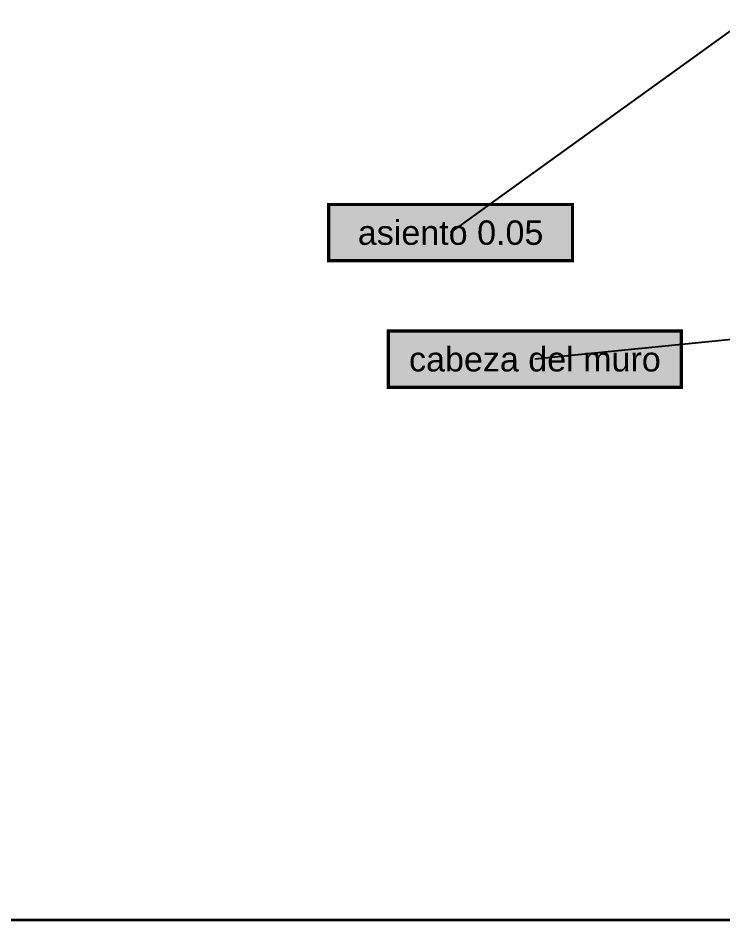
# Model space of a CAD drawing. Header units: metres. Extents: x 349122 to 349453, y 9281252 to 9281971.
# Drawn here: x 349263.466 to 349264.218, y 9281652.95 to 9281653.912 of the extents above; entities that cross this region are included whole.
import ezdxf
from ezdxf.enums import TextEntityAlignment as Align

# ---------------------------------------------------------------- set-up
doc = ezdxf.new("R2010")
doc.units = ezdxf.units.M
doc.header["$LTSCALE"] = 0.25
doc.layers.add('LLAMADAS-NUM', color=30, linetype='CONTINUOUS', lineweight=25, true_color=0xc05014)
doc.layers.add('PANEL', color=5, linetype='CONTINUOUS', lineweight=35, true_color=0x1f4e79)
doc.styles.get("Standard").update_dxf_attribs({"font": 'arial.ttf'})

msp = doc.modelspace()

# ---------------------------------------------------------------- linework, layer by layer
at = {"layer": 'LLAMADAS-NUM'}
for p, q in [((349264.28752, 9281653.943), (349263.92752, 9281653.683)), ((349264.41742, 9281653.588), (349264.01742, 9281653.548))]:
    msp.add_line(p, q, dxfattribs=at)
at = {"layer": 'LLAMADAS-NUM', "const_width": 0.0035}
for points in [[(349263.79752, 9281653.653), (349264.05752, 9281653.653), (349264.05752, 9281653.713), (349263.79752, 9281653.713)], [(349263.86117, 9281653.518), (349264.17367, 9281653.518), (349264.17367, 9281653.578), (349263.86117, 9281653.578)]]:
    msp.add_lwpolyline(points, close=True, dxfattribs=at)
at = {"layer": 'LLAMADAS-NUM', "true_color": 0xffffff}
for points in [[(349263.79752, 9281653.653), (349264.05752, 9281653.653), (349263.79752, 9281653.713), (349264.05752, 9281653.713)], [(349263.86117, 9281653.518), (349264.17367, 9281653.518), (349263.86117, 9281653.578), (349264.17367, 9281653.578)]]:
    msp.add_solid(points, dxfattribs=at)
at = {"layer": 'PANEL'}
msp.add_lwpolyline([(349262.27, 9281652.95), (349266.26, 9281652.95), (349266.26, 9281655.16), (349262.27, 9281655.16)], close=True, dxfattribs=at)

# ---------------------------------------------------------------- texts
at = {"layer": 'LLAMADAS-NUM'}
for s, p in [('asiento 0.05', (349263.92752, 9281653.683)), ('cabeza del muro', (349264.01742, 9281653.548))]:
    msp.add_text(s, height=0.026, dxfattribs=at).set_placement(p, align=Align.MIDDLE_CENTER)

doc.saveas('drawing.dxf')
